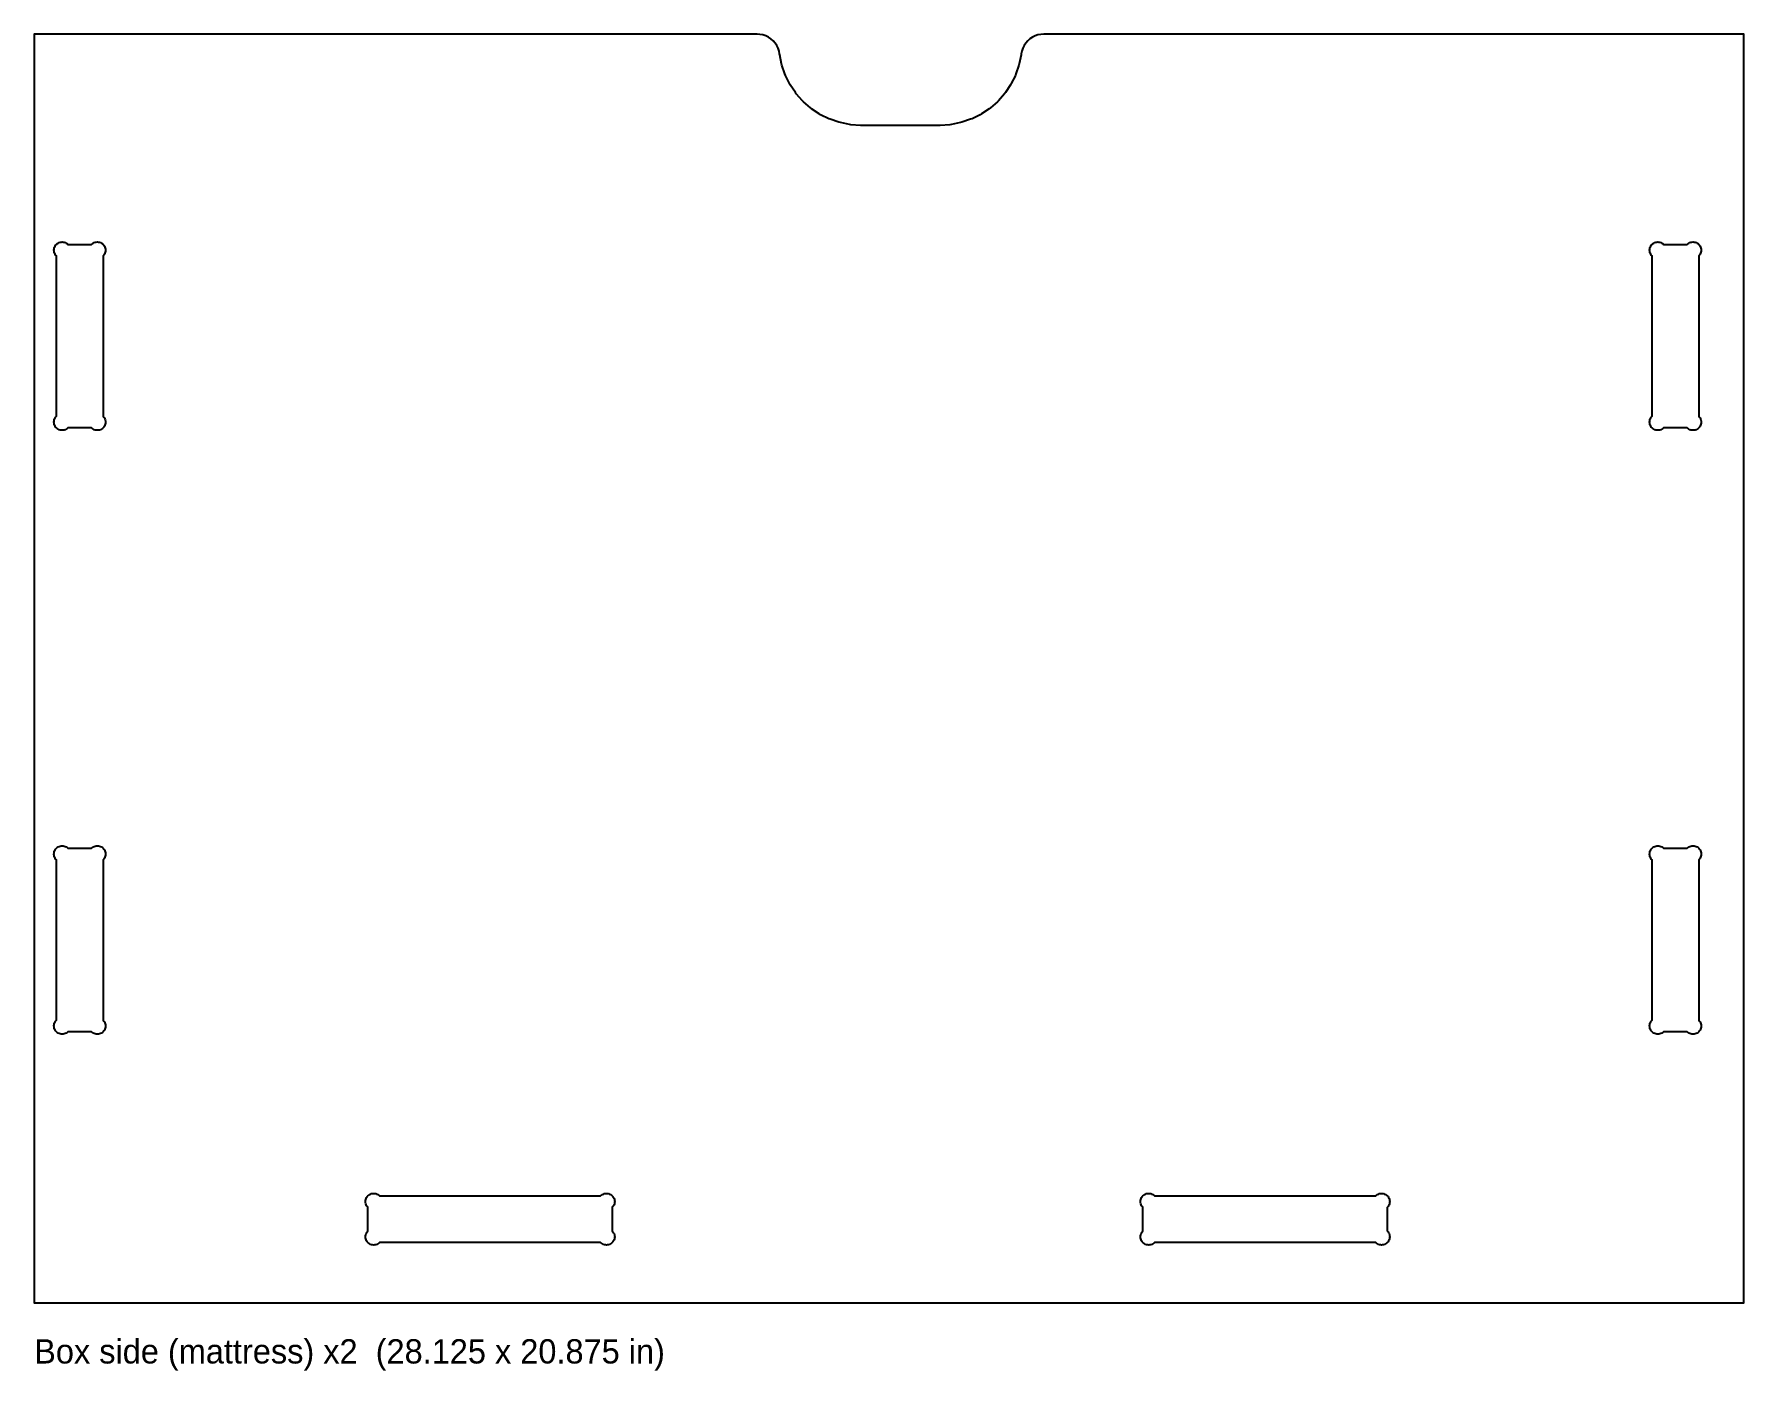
# Model space of a CAD drawing. Header units: inches. Extents: x 0 to 28.1, y -1.1 to 20.9.
import ezdxf

# ---------------------------------------------------------------- set-up
doc = ezdxf.new("R2010")
doc.units = ezdxf.units.IN
doc.header["$MEASUREMENT"] = 0
for name, color, linetype in [('CUT_INSIDE', 5, 'Continuous'), ('CUT_OUTSIDE', 1, 'Continuous'), ('LABEL', 3, 'Continuous')]:
    doc.layers.add(name, color=color, linetype=linetype)

msp = doc.modelspace()

# ---------------------------------------------------------------- linework, layer by layer
at = {"layer": 'CUT_INSIDE'}
for points in [[(0.556, 14.396), (0.543, 14.385), (0.528, 14.375), (0.512, 14.367), (0.495, 14.361), (0.478, 14.358), (0.46, 14.357), (0.443, 14.358), (0.426, 14.361), (0.409, 14.367), (0.393, 14.375), (0.378, 14.385), (0.365, 14.396), (0.353, 14.41), (0.344, 14.424), (0.336, 14.44), (0.33, 14.457), (0.327, 14.474), (0.325, 14.492), (0.327, 14.509), (0.33, 14.527), (0.336, 14.543), (0.344, 14.559), (0.353, 14.574), (0.365, 14.587), (0.365, 14.587), (0.365, 17.225), (0.353, 17.239), (0.344, 17.253), (0.336, 17.269), (0.33, 17.286), (0.327, 17.303), (0.325, 17.321), (0.327, 17.338), (0.33, 17.356), (0.336, 17.372), (0.344, 17.388), (0.353, 17.403), (0.365, 17.416), (0.378, 17.428), (0.393, 17.438), (0.409, 17.446), (0.426, 17.451), (0.443, 17.455), (0.46, 17.456), (0.478, 17.455), (0.495, 17.451), (0.512, 17.446), (0.528, 17.438), (0.543, 17.428), (0.556, 17.416), (0.944, 17.416), (0.957, 17.428), (0.972, 17.438), (0.988, 17.446), (1.005, 17.451), (1.022, 17.455), (1.04, 17.456), (1.057, 17.455), (1.074, 17.451), (1.091, 17.446), (1.107, 17.438), (1.122, 17.428), (1.135, 17.416), (1.147, 17.403), (1.156, 17.388), (1.164, 17.372), (1.17, 17.356), (1.173, 17.338), (1.175, 17.321), (1.173, 17.303), (1.17, 17.286), (1.164, 17.269), (1.156, 17.253), (1.147, 17.239), (1.135, 17.225), (1.135, 14.587), (1.147, 14.574), (1.156, 14.559), (1.164, 14.543), (1.17, 14.527), (1.173, 14.509), (1.175, 14.492), (1.173, 14.474), (1.17, 14.457), (1.164, 14.44), (1.156, 14.424), (1.147, 14.41), (1.135, 14.396), (1.122, 14.385), (1.107, 14.375), (1.091, 14.367), (1.074, 14.361), (1.057, 14.358), (1.04, 14.357), (1.022, 14.358), (1.005, 14.361), (0.988, 14.367), (0.972, 14.375), (0.957, 14.385), (0.944, 14.396)], [(26.806, 14.396), (26.793, 14.385), (26.778, 14.375), (26.762, 14.367), (26.745, 14.361), (26.728, 14.358), (26.71, 14.357), (26.693, 14.358), (26.676, 14.361), (26.659, 14.367), (26.643, 14.375), (26.628, 14.385), (26.615, 14.396), (26.603, 14.41), (26.594, 14.424), (26.586, 14.44), (26.58, 14.457), (26.577, 14.474), (26.575, 14.492), (26.577, 14.509), (26.58, 14.527), (26.586, 14.543), (26.594, 14.559), (26.603, 14.574), (26.615, 14.587), (26.615, 17.225), (26.603, 17.239), (26.594, 17.253), (26.586, 17.269), (26.58, 17.286), (26.577, 17.303), (26.575, 17.321), (26.577, 17.338), (26.58, 17.356), (26.586, 17.372), (26.594, 17.388), (26.603, 17.403), (26.615, 17.416), (26.628, 17.428), (26.643, 17.438), (26.659, 17.446), (26.676, 17.451), (26.693, 17.455), (26.71, 17.456), (26.728, 17.455), (26.745, 17.451), (26.762, 17.446), (26.778, 17.438), (26.793, 17.428), (26.806, 17.416), (27.194, 17.416), (27.207, 17.428), (27.222, 17.438), (27.238, 17.446), (27.255, 17.451), (27.272, 17.455), (27.29, 17.456), (27.307, 17.455), (27.324, 17.451), (27.341, 17.446), (27.357, 17.438), (27.372, 17.428), (27.385, 17.416), (27.397, 17.403), (27.406, 17.388), (27.414, 17.372), (27.42, 17.356), (27.423, 17.338), (27.425, 17.321), (27.423, 17.303), (27.42, 17.286), (27.414, 17.269), (27.406, 17.253), (27.397, 17.239), (27.385, 17.225), (27.385, 14.587), (27.397, 14.574), (27.406, 14.559), (27.414, 14.543), (27.42, 14.527), (27.423, 14.509), (27.425, 14.492), (27.423, 14.474), (27.42, 14.457), (27.414, 14.44), (27.406, 14.424), (27.397, 14.41), (27.385, 14.396), (27.372, 14.385), (27.357, 14.375), (27.341, 14.367), (27.324, 14.361), (27.307, 14.358), (27.29, 14.357), (27.272, 14.358), (27.255, 14.361), (27.238, 14.367), (27.222, 14.375), (27.207, 14.385), (27.194, 14.396)], [(0.556, 4.459), (0.543, 4.447), (0.528, 4.437), (0.512, 4.429), (0.495, 4.424), (0.478, 4.42), (0.46, 4.419), (0.443, 4.42), (0.426, 4.424), (0.409, 4.429), (0.393, 4.437), (0.378, 4.447), (0.365, 4.459), (0.353, 4.472), (0.344, 4.487), (0.336, 4.503), (0.33, 4.519), (0.327, 4.537), (0.325, 4.554), (0.327, 4.572), (0.33, 4.589), (0.336, 4.606), (0.344, 4.622), (0.353, 4.636), (0.365, 4.65), (0.365, 4.65), (0.365, 7.288), (0.353, 7.301), (0.344, 7.316), (0.336, 7.332), (0.33, 7.348), (0.327, 7.366), (0.325, 7.383), (0.327, 7.401), (0.33, 7.418), (0.336, 7.435), (0.344, 7.451), (0.353, 7.465), (0.365, 7.479), (0.378, 7.49), (0.393, 7.5), (0.409, 7.508), (0.426, 7.514), (0.443, 7.517), (0.46, 7.518), (0.478, 7.517), (0.495, 7.514), (0.512, 7.508), (0.528, 7.5), (0.543, 7.49), (0.556, 7.479), (0.944, 7.479), (0.957, 7.49), (0.972, 7.5), (0.988, 7.508), (1.005, 7.514), (1.022, 7.517), (1.04, 7.518), (1.057, 7.517), (1.074, 7.514), (1.091, 7.508), (1.107, 7.5), (1.122, 7.49), (1.135, 7.479), (1.147, 7.465), (1.156, 7.451), (1.164, 7.435), (1.17, 7.418), (1.173, 7.401), (1.175, 7.383), (1.173, 7.366), (1.17, 7.348), (1.164, 7.332), (1.156, 7.316), (1.147, 7.301), (1.135, 7.288), (1.135, 4.65), (1.147, 4.636), (1.156, 4.622), (1.164, 4.606), (1.17, 4.589), (1.173, 4.572), (1.175, 4.554), (1.173, 4.537), (1.17, 4.519), (1.164, 4.503), (1.156, 4.487), (1.147, 4.472), (1.135, 4.459), (1.122, 4.447), (1.107, 4.437), (1.091, 4.429), (1.074, 4.424), (1.057, 4.42), (1.04, 4.419), (1.022, 4.42), (1.005, 4.424), (0.988, 4.429), (0.972, 4.437), (0.957, 4.447), (0.944, 4.459)], [(27.194, 4.459), (26.806, 4.459), (26.793, 4.447), (26.778, 4.437), (26.762, 4.429), (26.745, 4.424), (26.728, 4.42), (26.71, 4.419), (26.693, 4.42), (26.676, 4.424), (26.659, 4.429), (26.643, 4.437), (26.628, 4.447), (26.615, 4.459), (26.603, 4.472), (26.594, 4.487), (26.586, 4.503), (26.58, 4.519), (26.577, 4.537), (26.575, 4.554), (26.577, 4.572), (26.58, 4.589), (26.586, 4.606), (26.594, 4.622), (26.603, 4.636), (26.615, 4.65), (26.615, 7.288), (26.603, 7.301), (26.594, 7.316), (26.586, 7.332), (26.58, 7.348), (26.577, 7.366), (26.575, 7.383), (26.577, 7.401), (26.58, 7.418), (26.586, 7.435), (26.594, 7.451), (26.603, 7.465), (26.615, 7.479), (26.628, 7.49), (26.643, 7.5), (26.659, 7.508), (26.676, 7.514), (26.693, 7.517), (26.71, 7.518), (26.728, 7.517), (26.745, 7.514), (26.762, 7.508), (26.778, 7.5), (26.793, 7.49), (26.806, 7.479), (27.194, 7.479), (27.207, 7.49), (27.222, 7.5), (27.238, 7.508), (27.255, 7.514), (27.272, 7.517), (27.29, 7.518), (27.307, 7.517), (27.324, 7.514), (27.341, 7.508), (27.357, 7.5), (27.372, 7.49), (27.385, 7.479), (27.397, 7.465), (27.406, 7.451), (27.414, 7.435), (27.42, 7.418), (27.423, 7.401), (27.425, 7.383), (27.423, 7.366), (27.42, 7.348), (27.414, 7.332), (27.406, 7.316), (27.397, 7.301), (27.385, 7.288), (27.385, 4.65), (27.397, 4.636), (27.406, 4.622), (27.414, 4.606), (27.42, 4.589), (27.423, 4.572), (27.425, 4.554), (27.423, 4.537), (27.42, 4.519), (27.414, 4.503), (27.406, 4.487), (27.397, 4.472), (27.385, 4.459), (27.372, 4.447), (27.357, 4.437), (27.341, 4.429), (27.324, 4.424), (27.307, 4.42), (27.29, 4.419), (27.272, 4.42), (27.255, 4.424), (27.238, 4.429), (27.222, 4.437), (27.207, 4.447)], [(9.319, 0.99), (5.681, 0.99), (5.668, 0.978), (5.653, 0.969), (5.637, 0.961), (5.62, 0.955), (5.603, 0.952), (5.585, 0.95), (5.568, 0.952), (5.551, 0.955), (5.534, 0.961), (5.518, 0.969), (5.503, 0.978), (5.49, 0.99), (5.49, 0.99), (5.478, 1.003), (5.469, 1.018), (5.461, 1.034), (5.455, 1.051), (5.452, 1.068), (5.45, 1.085), (5.452, 1.103), (5.455, 1.12), (5.461, 1.137), (5.469, 1.153), (5.478, 1.168), (5.49, 1.181), (5.49, 1.569), (5.478, 1.582), (5.469, 1.597), (5.461, 1.613), (5.455, 1.63), (5.452, 1.647), (5.45, 1.665), (5.452, 1.682), (5.455, 1.699), (5.461, 1.716), (5.469, 1.732), (5.478, 1.747), (5.49, 1.76), (5.49, 1.76), (5.503, 1.772), (5.518, 1.781), (5.534, 1.789), (5.551, 1.795), (5.568, 1.798), (5.585, 1.8), (5.603, 1.798), (5.62, 1.795), (5.637, 1.789), (5.653, 1.781), (5.668, 1.772), (5.681, 1.76), (9.319, 1.76), (9.332, 1.772), (9.347, 1.781), (9.363, 1.789), (9.38, 1.795), (9.397, 1.798), (9.415, 1.8), (9.432, 1.798), (9.449, 1.795), (9.466, 1.789), (9.482, 1.781), (9.497, 1.772), (9.51, 1.76), (9.522, 1.747), (9.531, 1.732), (9.539, 1.716), (9.545, 1.699), (9.548, 1.682), (9.55, 1.665), (9.548, 1.647), (9.545, 1.63), (9.539, 1.613), (9.531, 1.597), (9.522, 1.582), (9.51, 1.569), (9.51, 1.181), (9.522, 1.168), (9.531, 1.153), (9.539, 1.137), (9.545, 1.12), (9.548, 1.103), (9.55, 1.085), (9.548, 1.068), (9.545, 1.051), (9.539, 1.034), (9.531, 1.018), (9.522, 1.003), (9.51, 0.99), (9.51, 0.99), (9.497, 0.978), (9.482, 0.969), (9.466, 0.961), (9.449, 0.955), (9.432, 0.952), (9.415, 0.95), (9.397, 0.952), (9.38, 0.955), (9.363, 0.961), (9.347, 0.969), (9.332, 0.978)], [(18.431, 0.99), (18.418, 0.978), (18.403, 0.969), (18.387, 0.961), (18.37, 0.955), (18.353, 0.952), (18.335, 0.95), (18.318, 0.952), (18.301, 0.955), (18.284, 0.961), (18.268, 0.969), (18.253, 0.978), (18.24, 0.99), (18.24, 0.99), (18.228, 1.003), (18.219, 1.018), (18.211, 1.034), (18.205, 1.051), (18.202, 1.068), (18.2, 1.085), (18.202, 1.103), (18.205, 1.12), (18.211, 1.137), (18.219, 1.153), (18.228, 1.168), (18.24, 1.181), (18.24, 1.569), (18.228, 1.582), (18.219, 1.597), (18.211, 1.613), (18.205, 1.63), (18.202, 1.647), (18.2, 1.665), (18.202, 1.682), (18.205, 1.699), (18.211, 1.716), (18.219, 1.732), (18.228, 1.747), (18.24, 1.76), (18.24, 1.76), (18.253, 1.772), (18.268, 1.781), (18.284, 1.789), (18.301, 1.795), (18.318, 1.798), (18.335, 1.8), (18.353, 1.798), (18.37, 1.795), (18.387, 1.789), (18.403, 1.781), (18.418, 1.772), (18.431, 1.76), (22.069, 1.76), (22.082, 1.772), (22.097, 1.781), (22.113, 1.789), (22.13, 1.795), (22.147, 1.798), (22.165, 1.8), (22.182, 1.798), (22.199, 1.795), (22.216, 1.789), (22.232, 1.781), (22.247, 1.772), (22.26, 1.76), (22.272, 1.747), (22.281, 1.732), (22.289, 1.716), (22.295, 1.699), (22.298, 1.682), (22.3, 1.665), (22.298, 1.647), (22.295, 1.63), (22.289, 1.613), (22.281, 1.597), (22.272, 1.582), (22.26, 1.569), (22.26, 1.181), (22.272, 1.168), (22.281, 1.153), (22.289, 1.137), (22.295, 1.12), (22.298, 1.103), (22.3, 1.085), (22.298, 1.068), (22.295, 1.051), (22.289, 1.034), (22.281, 1.018), (22.272, 1.003), (22.26, 0.99), (22.26, 0.99), (22.247, 0.978), (22.232, 0.969), (22.216, 0.961), (22.199, 0.955), (22.182, 0.952), (22.165, 0.95), (22.147, 0.952), (22.13, 0.955), (22.113, 0.961), (22.097, 0.969), (22.082, 0.978), (22.069, 0.99)]]:
    msp.add_lwpolyline(points, close=True, dxfattribs=at)
at = {"layer": 'CUT_OUTSIDE'}
msp.add_lwpolyline([(0.375, 0), (0.385, 0), (28.125, 0), (28.125, 20.875), (17.25, 20.875), (16.609, 20.875), (16.561, 20.872), (16.512, 20.862), (16.466, 20.846), (16.422, 20.825), (16.381, 20.798), (16.344, 20.765), (16.312, 20.728), (16.285, 20.688), (16.263, 20.644), (16.247, 20.597), (16.238, 20.549), (16.236, 20.537), (16.206, 20.388), (16.2, 20.364), (16.151, 20.22), (16.142, 20.197), (16.075, 20.061), (16.062, 20.04), (15.978, 19.913), (15.963, 19.894), (15.863, 19.78), (15.845, 19.762), (15.731, 19.662), (15.712, 19.647), (15.585, 19.563), (15.564, 19.55), (15.428, 19.483), (15.405, 19.474), (15.261, 19.425), (15.237, 19.419), (15.088, 19.389), (15.064, 19.386), (14.906, 19.375), (14.894, 19.375), (13.606, 19.375), (13.594, 19.375), (13.436, 19.386), (13.412, 19.389), (13.263, 19.419), (13.239, 19.425), (13.095, 19.474), (13.072, 19.483), (12.936, 19.55), (12.915, 19.563), (12.788, 19.647), (12.769, 19.662), (12.655, 19.762), (12.637, 19.78), (12.537, 19.894), (12.522, 19.913), (12.438, 20.04), (12.425, 20.061), (12.358, 20.197), (12.349, 20.22), (12.3, 20.364), (12.294, 20.388), (12.264, 20.537), (12.262, 20.549), (12.253, 20.597), (12.237, 20.644), (12.215, 20.688), (12.188, 20.728), (12.156, 20.765), (12.119, 20.798), (12.078, 20.825), (12.034, 20.846), (11.988, 20.862), (11.939, 20.872), (11.891, 20.875), (11.25, 20.875), (0.385, 20.875), (0.375, 20.875), (0, 20.875), (0, 0)], close=True, dxfattribs=at)

# ---------------------------------------------------------------- texts
at = {"layer": 'LABEL'}
msp.add_text('Box side (mattress) x2  (28.125 x 20.875 in)', height=0.4, dxfattribs=at).set_placement((0, -1))

doc.saveas('drawing.dxf')
